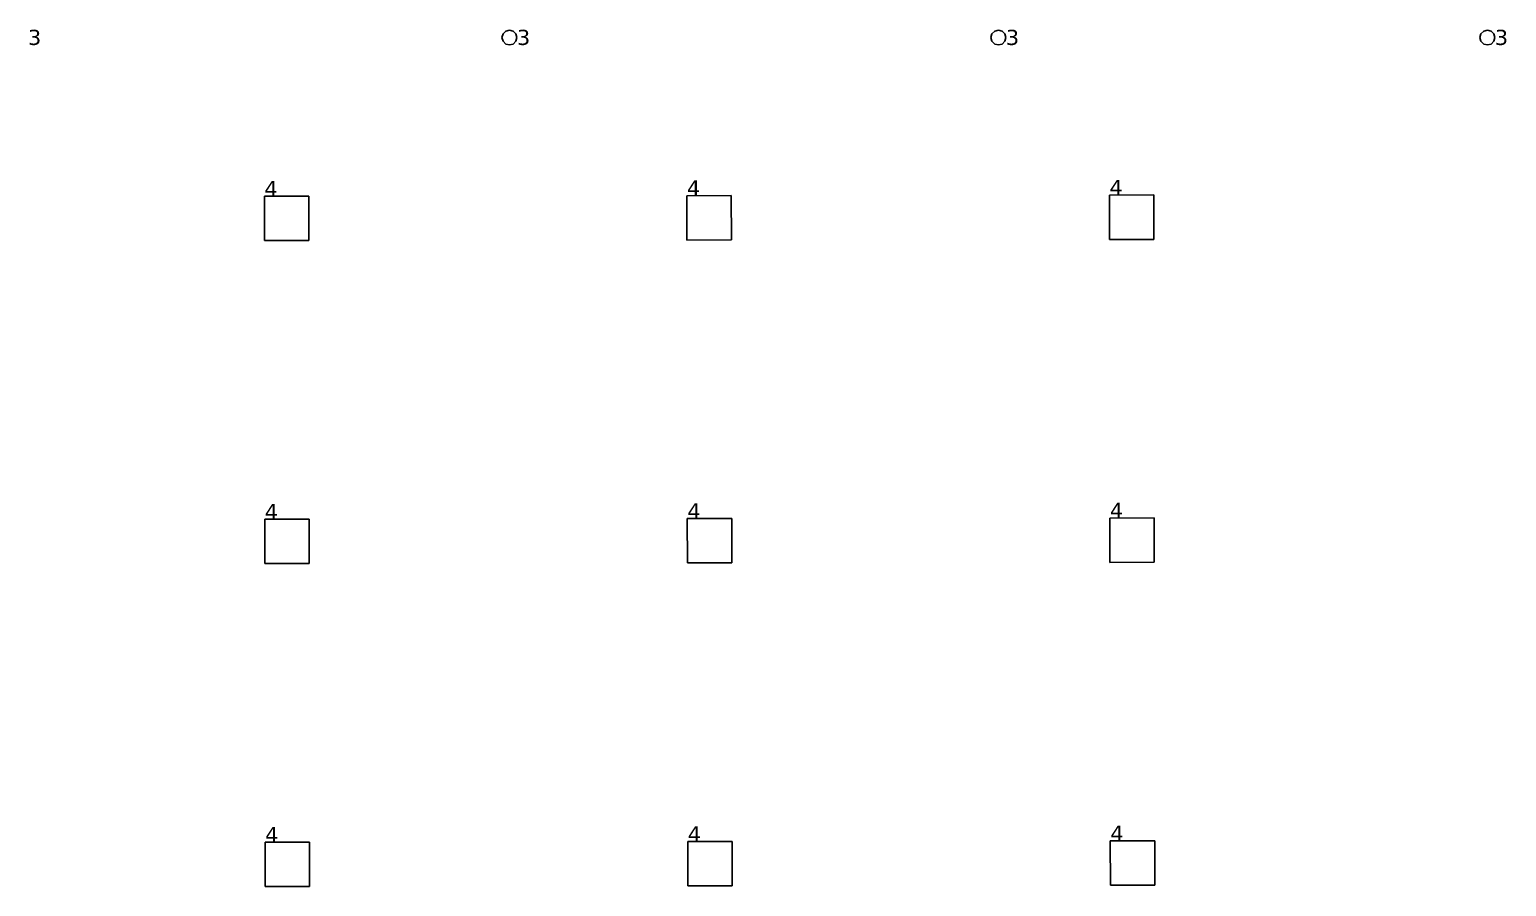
# Model space of a CAD drawing. Header units: inches. Extents: x -3 to 1235, y -1 to 963.
# Drawn here: x 16.64 to 34.12, y 27.13 to 37.27 of the extents above; entities that cross this region are included whole.
import ezdxf

# ---------------------------------------------------------------- set-up
doc = ezdxf.new("R2010")
doc.units = ezdxf.units.IN
doc.header["$MEASUREMENT"] = 0
doc.layers.add('DLX_TERR_LUM', color=7, linetype='Continuous', true_color=0x000000)
doc.layers.add('DLX_TERR_LUMKEY_IDX', color=7, linetype='Continuous', true_color=0x7f7f7f)
doc.styles.add('TableTextStyle', font='')
doc.styles.get('TableTextStyle').set_extended_font_data('VERDANA.TTF')

msp = doc.modelspace()

# ---------------------------------------------------------------- linework, layer by layer
at = {"layer": 'DLX_TERR_LUM'}
for points in [[(22.243, 37.222, 0), (22.275, 37.255, 0)], [(22.275, 37.255, 0), (22.243, 37.222, 0)], [(22.275, 37.255, 0), (22.243, 37.222, 0)], [(22.243, 37.222, 0), (22.275, 37.255, 0)], [(22.275, 37.255, 0), (22.319, 37.266, 0)], [(22.319, 37.266, 0), (22.275, 37.255, 0)], [(22.319, 37.266, 0), (22.275, 37.255, 0)], [(22.275, 37.255, 0), (22.319, 37.266, 0)], [(22.275, 37.255, 0), (22.275, 37.255, 0)], [(22.275, 37.255, 0), (22.275, 37.255, 0)], [(22.319, 37.266, 0), (22.319, 37.266, 0)], [(22.319, 37.266, 0), (22.363, 37.255, 0)], [(22.363, 37.255, 0), (22.319, 37.266, 0)], [(22.319, 37.266, 0), (22.319, 37.266, 0)], [(22.363, 37.255, 0), (22.319, 37.266, 0)], [(22.319, 37.266, 0), (22.363, 37.255, 0)], [(22.363, 37.255, 0), (22.363, 37.255, 0)], [(22.363, 37.255, 0), (22.396, 37.222, 0)], [(22.396, 37.222, 0), (22.363, 37.255, 0)], [(22.363, 37.255, 0), (22.363, 37.255, 0)], [(22.396, 37.222, 0), (22.363, 37.255, 0)], [(22.363, 37.255, 0), (22.396, 37.222, 0)], [(28.029, 37.222, 0), (28.061, 37.255, 0)], [(28.061, 37.255, 0), (28.029, 37.222, 0)], [(28.061, 37.255, 0), (28.029, 37.222, 0)], [(28.029, 37.222, 0), (28.061, 37.255, 0)], [(28.061, 37.255, 0), (28.105, 37.266, 0)], [(28.105, 37.266, 0), (28.061, 37.255, 0)], [(28.105, 37.266, 0), (28.061, 37.255, 0)], [(28.061, 37.255, 0), (28.105, 37.266, 0)], [(28.061, 37.255, 0), (28.061, 37.255, 0)], [(28.061, 37.255, 0), (28.061, 37.255, 0)], [(28.105, 37.266, 0), (28.105, 37.266, 0)], [(28.105, 37.266, 0), (28.149, 37.255, 0)], [(28.149, 37.255, 0), (28.105, 37.266, 0)], [(28.105, 37.266, 0), (28.105, 37.266, 0)], [(28.149, 37.255, 0), (28.105, 37.266, 0)], [(28.105, 37.266, 0), (28.149, 37.255, 0)], [(28.149, 37.255, 0), (28.149, 37.255, 0)], [(28.149, 37.255, 0), (28.182, 37.222, 0)], [(28.182, 37.222, 0), (28.149, 37.255, 0)], [(28.149, 37.255, 0), (28.149, 37.255, 0)], [(28.182, 37.222, 0), (28.149, 37.255, 0)], [(28.149, 37.255, 0), (28.182, 37.222, 0)], [(33.814, 37.222, 0), (33.847, 37.255, 0)], [(33.847, 37.255, 0), (33.814, 37.222, 0)], [(33.847, 37.255, 0), (33.814, 37.222, 0)], [(33.814, 37.222, 0), (33.847, 37.255, 0)], [(33.847, 37.255, 0), (33.891, 37.266, 0)], [(33.891, 37.266, 0), (33.847, 37.255, 0)], [(33.891, 37.266, 0), (33.847, 37.255, 0)], [(33.847, 37.255, 0), (33.891, 37.266, 0)], [(33.847, 37.255, 0), (33.847, 37.255, 0)], [(33.847, 37.255, 0), (33.847, 37.255, 0)], [(33.891, 37.266, 0), (33.891, 37.266, 0)], [(33.891, 37.266, 0), (33.935, 37.255, 0)], [(33.935, 37.255, 0), (33.891, 37.266, 0)], [(33.891, 37.266, 0), (33.891, 37.266, 0)], [(33.935, 37.255, 0), (33.891, 37.266, 0)], [(33.891, 37.266, 0), (33.935, 37.255, 0)], [(33.935, 37.255, 0), (33.935, 37.255, 0)], [(33.935, 37.255, 0), (33.968, 37.222, 0)], [(33.968, 37.222, 0), (33.935, 37.255, 0)], [(33.935, 37.255, 0), (33.935, 37.255, 0)], [(33.968, 37.222, 0), (33.935, 37.255, 0)], [(33.935, 37.255, 0), (33.968, 37.222, 0)], [(22.231, 37.178, 0), (22.243, 37.222, 0)], [(22.243, 37.222, 0), (22.231, 37.178, 0)], [(22.243, 37.222, 0), (22.231, 37.178, 0)], [(22.231, 37.178, 0), (22.243, 37.222, 0)], [(22.243, 37.134, 0), (22.231, 37.178, 0)], [(22.231, 37.178, 0), (22.231, 37.178, 0)], [(22.231, 37.178, 0), (22.243, 37.134, 0)], [(22.231, 37.178, 0), (22.231, 37.178, 0)], [(22.231, 37.178, 0), (22.243, 37.134, 0)], [(22.243, 37.134, 0), (22.231, 37.178, 0)], [(22.243, 37.222, 0), (22.243, 37.222, 0)], [(22.243, 37.222, 0), (22.243, 37.222, 0)], [(22.275, 37.101, 0), (22.243, 37.134, 0)], [(22.243, 37.134, 0), (22.243, 37.134, 0)], [(22.243, 37.134, 0), (22.275, 37.101, 0)], [(22.243, 37.134, 0), (22.243, 37.134, 0)], [(22.243, 37.134, 0), (22.275, 37.101, 0)], [(22.275, 37.101, 0), (22.243, 37.134, 0)], [(22.319, 37.09, 0), (22.275, 37.101, 0)], [(22.275, 37.101, 0), (22.275, 37.101, 0)], [(22.275, 37.101, 0), (22.319, 37.09, 0)], [(22.275, 37.101, 0), (22.275, 37.101, 0)], [(22.275, 37.101, 0), (22.319, 37.09, 0)], [(22.319, 37.09, 0), (22.275, 37.101, 0)], [(22.363, 37.101, 0), (22.319, 37.09, 0)], [(22.319, 37.09, 0), (22.363, 37.101, 0)], [(22.319, 37.09, 0), (22.363, 37.101, 0)], [(22.363, 37.101, 0), (22.319, 37.09, 0)], [(22.319, 37.09, 0), (22.319, 37.09, 0)], [(22.319, 37.09, 0), (22.319, 37.09, 0)], [(22.396, 37.134, 0), (22.363, 37.101, 0)], [(22.363, 37.101, 0), (22.396, 37.134, 0)], [(22.363, 37.101, 0), (22.396, 37.134, 0)], [(22.396, 37.134, 0), (22.363, 37.101, 0)], [(22.363, 37.101, 0), (22.363, 37.101, 0)], [(22.363, 37.101, 0), (22.363, 37.101, 0)], [(22.396, 37.222, 0), (22.408, 37.178, 0)], [(22.408, 37.178, 0), (22.396, 37.222, 0)], [(22.396, 37.222, 0), (22.396, 37.222, 0)], [(22.396, 37.222, 0), (22.396, 37.222, 0)], [(22.408, 37.178, 0), (22.396, 37.222, 0)], [(22.396, 37.222, 0), (22.408, 37.178, 0)], [(22.408, 37.178, 0), (22.396, 37.134, 0)], [(22.396, 37.134, 0), (22.408, 37.178, 0)], [(22.396, 37.134, 0), (22.408, 37.178, 0)], [(22.408, 37.178, 0), (22.396, 37.134, 0)], [(22.396, 37.134, 0), (22.396, 37.134, 0)], [(22.396, 37.134, 0), (22.396, 37.134, 0)], [(22.408, 37.178, 0), (22.408, 37.178, 0)], [(22.408, 37.178, 0), (22.408, 37.178, 0)], [(28.017, 37.178, 0), (28.029, 37.222, 0)], [(28.029, 37.222, 0), (28.017, 37.178, 0)], [(28.029, 37.222, 0), (28.017, 37.178, 0)], [(28.017, 37.178, 0), (28.029, 37.222, 0)], [(28.029, 37.134, 0), (28.017, 37.178, 0)], [(28.017, 37.178, 0), (28.017, 37.178, 0)], [(28.017, 37.178, 0), (28.029, 37.134, 0)], [(28.017, 37.178, 0), (28.017, 37.178, 0)], [(28.017, 37.178, 0), (28.029, 37.134, 0)], [(28.029, 37.134, 0), (28.017, 37.178, 0)], [(28.029, 37.222, 0), (28.029, 37.222, 0)], [(28.029, 37.222, 0), (28.029, 37.222, 0)], [(28.061, 37.101, 0), (28.029, 37.134, 0)], [(28.029, 37.134, 0), (28.029, 37.134, 0)], [(28.029, 37.134, 0), (28.061, 37.101, 0)], [(28.029, 37.134, 0), (28.029, 37.134, 0)], [(28.029, 37.134, 0), (28.061, 37.101, 0)], [(28.061, 37.101, 0), (28.029, 37.134, 0)], [(28.105, 37.09, 0), (28.061, 37.101, 0)], [(28.061, 37.101, 0), (28.061, 37.101, 0)], [(28.061, 37.101, 0), (28.105, 37.09, 0)], [(28.061, 37.101, 0), (28.061, 37.101, 0)], [(28.061, 37.101, 0), (28.105, 37.09, 0)], [(28.105, 37.09, 0), (28.061, 37.101, 0)], [(28.149, 37.101, 0), (28.105, 37.09, 0)], [(28.105, 37.09, 0), (28.149, 37.101, 0)], [(28.105, 37.09, 0), (28.149, 37.101, 0)], [(28.149, 37.101, 0), (28.105, 37.09, 0)], [(28.105, 37.09, 0), (28.105, 37.09, 0)], [(28.105, 37.09, 0), (28.105, 37.09, 0)], [(28.182, 37.134, 0), (28.149, 37.101, 0)], [(28.149, 37.101, 0), (28.182, 37.134, 0)], [(28.149, 37.101, 0), (28.182, 37.134, 0)], [(28.182, 37.134, 0), (28.149, 37.101, 0)], [(28.149, 37.101, 0), (28.149, 37.101, 0)], [(28.149, 37.101, 0), (28.149, 37.101, 0)], [(28.182, 37.222, 0), (28.193, 37.178, 0)], [(28.193, 37.178, 0), (28.182, 37.222, 0)], [(28.182, 37.222, 0), (28.182, 37.222, 0)], [(28.182, 37.222, 0), (28.182, 37.222, 0)], [(28.193, 37.178, 0), (28.182, 37.222, 0)], [(28.182, 37.222, 0), (28.193, 37.178, 0)], [(28.193, 37.178, 0), (28.182, 37.134, 0)], [(28.182, 37.134, 0), (28.193, 37.178, 0)], [(28.182, 37.134, 0), (28.193, 37.178, 0)], [(28.193, 37.178, 0), (28.182, 37.134, 0)], [(28.182, 37.134, 0), (28.182, 37.134, 0)], [(28.182, 37.134, 0), (28.182, 37.134, 0)], [(28.193, 37.178, 0), (28.193, 37.178, 0)], [(28.193, 37.178, 0), (28.193, 37.178, 0)], [(33.803, 37.178, 0), (33.814, 37.222, 0)], [(33.814, 37.222, 0), (33.803, 37.178, 0)], [(33.814, 37.222, 0), (33.803, 37.178, 0)], [(33.803, 37.178, 0), (33.814, 37.222, 0)], [(33.814, 37.134, 0), (33.803, 37.178, 0)], [(33.803, 37.178, 0), (33.803, 37.178, 0)], [(33.803, 37.178, 0), (33.814, 37.134, 0)], [(33.803, 37.178, 0), (33.803, 37.178, 0)], [(33.803, 37.178, 0), (33.814, 37.134, 0)], [(33.814, 37.134, 0), (33.803, 37.178, 0)], [(33.814, 37.222, 0), (33.814, 37.222, 0)], [(33.814, 37.222, 0), (33.814, 37.222, 0)], [(33.847, 37.101, 0), (33.814, 37.134, 0)], [(33.814, 37.134, 0), (33.814, 37.134, 0)], [(33.814, 37.134, 0), (33.847, 37.101, 0)], [(33.814, 37.134, 0), (33.814, 37.134, 0)], [(33.814, 37.134, 0), (33.847, 37.101, 0)], [(33.847, 37.101, 0), (33.814, 37.134, 0)], [(33.891, 37.09, 0), (33.847, 37.101, 0)], [(33.847, 37.101, 0), (33.847, 37.101, 0)], [(33.847, 37.101, 0), (33.891, 37.09, 0)], [(33.847, 37.101, 0), (33.847, 37.101, 0)], [(33.847, 37.101, 0), (33.891, 37.09, 0)], [(33.891, 37.09, 0), (33.847, 37.101, 0)], [(33.935, 37.101, 0), (33.891, 37.09, 0)], [(33.891, 37.09, 0), (33.935, 37.101, 0)], [(33.891, 37.09, 0), (33.935, 37.101, 0)], [(33.935, 37.101, 0), (33.891, 37.09, 0)], [(33.891, 37.09, 0), (33.891, 37.09, 0)], [(33.891, 37.09, 0), (33.891, 37.09, 0)], [(33.968, 37.134, 0), (33.935, 37.101, 0)], [(33.935, 37.101, 0), (33.968, 37.134, 0)], [(33.935, 37.101, 0), (33.968, 37.134, 0)], [(33.968, 37.134, 0), (33.935, 37.101, 0)], [(33.935, 37.101, 0), (33.935, 37.101, 0)], [(33.935, 37.101, 0), (33.935, 37.101, 0)], [(33.968, 37.222, 0), (33.979, 37.178, 0)], [(33.979, 37.178, 0), (33.968, 37.222, 0)], [(33.968, 37.222, 0), (33.968, 37.222, 0)], [(33.968, 37.222, 0), (33.968, 37.222, 0)], [(33.979, 37.178, 0), (33.968, 37.222, 0)], [(33.968, 37.222, 0), (33.979, 37.178, 0)], [(33.979, 37.178, 0), (33.968, 37.134, 0)], [(33.968, 37.134, 0), (33.979, 37.178, 0)], [(33.968, 37.134, 0), (33.979, 37.178, 0)], [(33.979, 37.178, 0), (33.968, 37.134, 0)], [(33.968, 37.134, 0), (33.968, 37.134, 0)], [(33.968, 37.134, 0), (33.968, 37.134, 0)], [(33.979, 37.178, 0), (33.979, 37.178, 0)], [(33.979, 37.178, 0), (33.979, 37.178, 0)], [(24.419, 35.306, 0), (24.944, 35.307, 0)], [(24.944, 35.307, 0), (24.419, 35.306, 0)], [(24.944, 35.307, 0), (24.419, 35.306, 0)], [(24.419, 35.306, 0), (24.944, 35.307, 0)], [(24.42, 34.781, 0), (24.419, 35.306, 0)], [(24.419, 35.306, 0), (24.419, 35.306, 0)], [(24.419, 35.306, 0), (24.42, 34.781, 0)], [(24.419, 35.306, 0), (24.419, 35.306, 0)], [(24.419, 35.306, 0), (24.42, 34.781, 0)], [(24.42, 34.781, 0), (24.419, 35.306, 0)], [(24.944, 35.307, 0), (24.944, 35.307, 0)], [(24.944, 35.307, 0), (24.945, 34.782, 0)], [(24.945, 34.782, 0), (24.944, 35.307, 0)], [(24.944, 35.307, 0), (24.944, 35.307, 0)], [(24.945, 34.782, 0), (24.944, 35.307, 0)], [(24.944, 35.307, 0), (24.945, 34.782, 0)], [(29.419, 35.313, 0), (29.944, 35.314, 0)], [(29.944, 35.314, 0), (29.419, 35.313, 0)], [(29.944, 35.314, 0), (29.419, 35.313, 0)], [(29.419, 35.313, 0), (29.944, 35.314, 0)], [(29.42, 34.788, 0), (29.419, 35.313, 0)], [(29.419, 35.313, 0), (29.419, 35.313, 0)], [(29.419, 35.313, 0), (29.42, 34.788, 0)], [(29.419, 35.313, 0), (29.419, 35.313, 0)], [(29.419, 35.313, 0), (29.42, 34.788, 0)], [(29.42, 34.788, 0), (29.419, 35.313, 0)], [(29.944, 35.314, 0), (29.944, 35.314, 0)], [(29.944, 35.314, 0), (29.945, 34.789, 0)], [(29.945, 34.789, 0), (29.944, 35.314, 0)], [(29.944, 35.314, 0), (29.944, 35.314, 0)], [(29.945, 34.789, 0), (29.944, 35.314, 0)], [(29.944, 35.314, 0), (29.945, 34.789, 0)], [(19.419, 35.299, 0), (19.944, 35.3, 0)], [(19.944, 35.3, 0), (19.419, 35.299, 0)], [(19.944, 35.3, 0), (19.419, 35.299, 0)], [(19.419, 35.299, 0), (19.944, 35.3, 0)], [(19.42, 34.774, 0), (19.419, 35.299, 0)], [(19.419, 35.299, 0), (19.419, 35.299, 0)], [(19.419, 35.299, 0), (19.42, 34.774, 0)], [(19.419, 35.299, 0), (19.419, 35.299, 0)], [(19.419, 35.299, 0), (19.42, 34.774, 0)], [(19.42, 34.774, 0), (19.419, 35.299, 0)], [(19.944, 35.3, 0), (19.944, 35.3, 0)], [(19.944, 35.3, 0), (19.945, 34.775, 0)], [(19.945, 34.775, 0), (19.944, 35.3, 0)], [(19.944, 35.3, 0), (19.944, 35.3, 0)], [(19.945, 34.775, 0), (19.944, 35.3, 0)], [(19.944, 35.3, 0), (19.945, 34.775, 0)], [(24.945, 34.782, 0), (24.42, 34.781, 0)], [(24.42, 34.781, 0), (24.945, 34.782, 0)], [(24.42, 34.781, 0), (24.945, 34.782, 0)], [(24.945, 34.782, 0), (24.42, 34.781, 0)], [(24.42, 34.781, 0), (24.42, 34.781, 0)], [(24.42, 34.781, 0), (24.42, 34.781, 0)], [(24.945, 34.782, 0), (24.945, 34.782, 0)], [(24.945, 34.782, 0), (24.945, 34.782, 0)], [(29.945, 34.789, 0), (29.42, 34.788, 0)], [(29.42, 34.788, 0), (29.945, 34.789, 0)], [(29.42, 34.788, 0), (29.945, 34.789, 0)], [(29.945, 34.789, 0), (29.42, 34.788, 0)], [(29.42, 34.788, 0), (29.42, 34.788, 0)], [(29.42, 34.788, 0), (29.42, 34.788, 0)], [(29.945, 34.789, 0), (29.945, 34.789, 0)], [(29.945, 34.789, 0), (29.945, 34.789, 0)], [(19.945, 34.775, 0), (19.42, 34.774, 0)], [(19.42, 34.774, 0), (19.945, 34.775, 0)], [(19.42, 34.774, 0), (19.945, 34.775, 0)], [(19.945, 34.775, 0), (19.42, 34.774, 0)], [(19.42, 34.774, 0), (19.42, 34.774, 0)], [(19.42, 34.774, 0), (19.42, 34.774, 0)], [(19.945, 34.775, 0), (19.945, 34.775, 0)], [(19.945, 34.775, 0), (19.945, 34.775, 0)], [(19.424, 31.476, 0), (19.949, 31.477, 0)], [(19.949, 31.477, 0), (19.424, 31.476, 0)], [(19.949, 31.477, 0), (19.424, 31.476, 0)], [(19.424, 31.476, 0), (19.949, 31.477, 0)], [(19.425, 30.951, 0), (19.424, 31.476, 0)], [(19.424, 31.476, 0), (19.424, 31.476, 0)], [(19.424, 31.476, 0), (19.425, 30.951, 0)], [(19.424, 31.476, 0), (19.424, 31.476, 0)], [(19.424, 31.476, 0), (19.425, 30.951, 0)], [(19.425, 30.951, 0), (19.424, 31.476, 0)], [(19.949, 31.477, 0), (19.949, 31.477, 0)], [(19.949, 31.477, 0), (19.95, 30.952, 0)], [(19.95, 30.952, 0), (19.949, 31.477, 0)], [(19.949, 31.477, 0), (19.949, 31.477, 0)], [(19.95, 30.952, 0), (19.949, 31.477, 0)], [(19.949, 31.477, 0), (19.95, 30.952, 0)], [(24.424, 31.483, 0), (24.949, 31.484, 0)], [(24.949, 31.484, 0), (24.424, 31.483, 0)], [(24.949, 31.484, 0), (24.424, 31.483, 0)], [(24.424, 31.483, 0), (24.949, 31.484, 0)], [(24.425, 30.958, 0), (24.424, 31.483, 0)], [(24.424, 31.483, 0), (24.424, 31.483, 0)], [(24.424, 31.483, 0), (24.425, 30.958, 0)], [(24.424, 31.483, 0), (24.424, 31.483, 0)], [(24.424, 31.483, 0), (24.425, 30.958, 0)], [(24.425, 30.958, 0), (24.424, 31.483, 0)], [(24.949, 31.484, 0), (24.949, 31.484, 0)], [(24.949, 31.484, 0), (24.95, 30.959, 0)], [(24.95, 30.959, 0), (24.949, 31.484, 0)], [(24.949, 31.484, 0), (24.949, 31.484, 0)], [(24.95, 30.959, 0), (24.949, 31.484, 0)], [(24.949, 31.484, 0), (24.95, 30.959, 0)], [(29.424, 31.49, 0), (29.949, 31.491, 0)], [(29.949, 31.491, 0), (29.424, 31.49, 0)], [(29.949, 31.491, 0), (29.424, 31.49, 0)], [(29.424, 31.49, 0), (29.949, 31.491, 0)], [(29.425, 30.965, 0), (29.424, 31.49, 0)], [(29.424, 31.49, 0), (29.424, 31.49, 0)], [(29.424, 31.49, 0), (29.425, 30.965, 0)], [(29.424, 31.49, 0), (29.424, 31.49, 0)], [(29.424, 31.49, 0), (29.425, 30.965, 0)], [(29.425, 30.965, 0), (29.424, 31.49, 0)], [(29.949, 31.491, 0), (29.949, 31.491, 0)], [(29.949, 31.491, 0), (29.95, 30.966, 0)], [(29.95, 30.966, 0), (29.949, 31.491, 0)], [(29.949, 31.491, 0), (29.949, 31.491, 0)], [(29.95, 30.966, 0), (29.949, 31.491, 0)], [(29.949, 31.491, 0), (29.95, 30.966, 0)], [(19.95, 30.952, 0), (19.425, 30.951, 0)], [(19.425, 30.951, 0), (19.95, 30.952, 0)], [(19.425, 30.951, 0), (19.95, 30.952, 0)], [(19.95, 30.952, 0), (19.425, 30.951, 0)], [(19.425, 30.951, 0), (19.425, 30.951, 0)], [(19.425, 30.951, 0), (19.425, 30.951, 0)], [(19.95, 30.952, 0), (19.95, 30.952, 0)], [(19.95, 30.952, 0), (19.95, 30.952, 0)], [(24.95, 30.959, 0), (24.425, 30.958, 0)], [(24.425, 30.958, 0), (24.95, 30.959, 0)], [(24.425, 30.958, 0), (24.95, 30.959, 0)], [(24.95, 30.959, 0), (24.425, 30.958, 0)], [(24.425, 30.958, 0), (24.425, 30.958, 0)], [(24.425, 30.958, 0), (24.425, 30.958, 0)], [(24.95, 30.959, 0), (24.95, 30.959, 0)], [(24.95, 30.959, 0), (24.95, 30.959, 0)], [(29.95, 30.966, 0), (29.425, 30.965, 0)], [(29.425, 30.965, 0), (29.95, 30.966, 0)], [(29.425, 30.965, 0), (29.95, 30.966, 0)], [(29.95, 30.966, 0), (29.425, 30.965, 0)], [(29.425, 30.965, 0), (29.425, 30.965, 0)], [(29.425, 30.965, 0), (29.425, 30.965, 0)], [(29.95, 30.966, 0), (29.95, 30.966, 0)], [(29.95, 30.966, 0), (29.95, 30.966, 0)], [(19.429, 27.653, 0), (19.954, 27.654, 0)], [(19.954, 27.654, 0), (19.429, 27.653, 0)], [(19.954, 27.654, 0), (19.429, 27.653, 0)], [(19.429, 27.653, 0), (19.954, 27.654, 0)], [(19.43, 27.128, 0), (19.429, 27.653, 0)], [(19.429, 27.653, 0), (19.429, 27.653, 0)], [(19.429, 27.653, 0), (19.43, 27.128, 0)], [(19.429, 27.653, 0), (19.429, 27.653, 0)], [(19.429, 27.653, 0), (19.43, 27.128, 0)], [(19.43, 27.128, 0), (19.429, 27.653, 0)], [(19.954, 27.654, 0), (19.954, 27.654, 0)], [(19.954, 27.654, 0), (19.955, 27.129, 0)], [(19.955, 27.129, 0), (19.954, 27.654, 0)], [(19.954, 27.654, 0), (19.954, 27.654, 0)], [(19.955, 27.129, 0), (19.954, 27.654, 0)], [(19.954, 27.654, 0), (19.955, 27.129, 0)], [(24.429, 27.66, 0), (24.954, 27.661, 0)], [(24.954, 27.661, 0), (24.429, 27.66, 0)], [(24.954, 27.661, 0), (24.429, 27.66, 0)], [(24.429, 27.66, 0), (24.954, 27.661, 0)], [(24.43, 27.135, 0), (24.429, 27.66, 0)], [(24.429, 27.66, 0), (24.429, 27.66, 0)], [(24.429, 27.66, 0), (24.43, 27.135, 0)], [(24.429, 27.66, 0), (24.429, 27.66, 0)], [(24.429, 27.66, 0), (24.43, 27.135, 0)], [(24.43, 27.135, 0), (24.429, 27.66, 0)], [(24.954, 27.661, 0), (24.954, 27.661, 0)], [(24.954, 27.661, 0), (24.955, 27.136, 0)], [(24.955, 27.136, 0), (24.954, 27.661, 0)], [(24.954, 27.661, 0), (24.954, 27.661, 0)], [(24.955, 27.136, 0), (24.954, 27.661, 0)], [(24.954, 27.661, 0), (24.955, 27.136, 0)], [(29.43, 27.142, 0), (29.429, 27.667, 0)], [(29.429, 27.667, 0), (29.429, 27.667, 0)], [(29.429, 27.667, 0), (29.43, 27.142, 0)], [(29.429, 27.667, 0), (29.954, 27.667, 0)], [(29.954, 27.667, 0), (29.429, 27.667, 0)], [(29.429, 27.667, 0), (29.429, 27.667, 0)], [(29.954, 27.667, 0), (29.429, 27.667, 0)], [(29.429, 27.667, 0), (29.43, 27.142, 0)], [(29.43, 27.142, 0), (29.429, 27.667, 0)], [(29.429, 27.667, 0), (29.954, 27.667, 0)], [(29.954, 27.667, 0), (29.954, 27.667, 0)], [(29.954, 27.667, 0), (29.955, 27.142, 0)], [(29.955, 27.142, 0), (29.954, 27.667, 0)], [(29.954, 27.667, 0), (29.954, 27.667, 0)], [(29.955, 27.142, 0), (29.954, 27.667, 0)], [(29.954, 27.667, 0), (29.955, 27.142, 0)], [(19.955, 27.129, 0), (19.43, 27.128, 0)], [(19.43, 27.128, 0), (19.955, 27.129, 0)], [(19.43, 27.128, 0), (19.955, 27.129, 0)], [(19.955, 27.129, 0), (19.43, 27.128, 0)], [(19.43, 27.128, 0), (19.43, 27.128, 0)], [(19.43, 27.128, 0), (19.43, 27.128, 0)], [(19.955, 27.129, 0), (19.955, 27.129, 0)], [(19.955, 27.129, 0), (19.955, 27.129, 0)], [(24.955, 27.136, 0), (24.43, 27.135, 0)], [(24.43, 27.135, 0), (24.955, 27.136, 0)], [(24.43, 27.135, 0), (24.955, 27.136, 0)], [(24.955, 27.136, 0), (24.43, 27.135, 0)], [(24.43, 27.135, 0), (24.43, 27.135, 0)], [(24.43, 27.135, 0), (24.43, 27.135, 0)], [(24.955, 27.136, 0), (24.955, 27.136, 0)], [(24.955, 27.136, 0), (24.955, 27.136, 0)], [(29.955, 27.142, 0), (29.43, 27.142, 0)], [(29.43, 27.142, 0), (29.43, 27.142, 0)], [(29.43, 27.142, 0), (29.955, 27.142, 0)], [(29.43, 27.142, 0), (29.43, 27.142, 0)], [(29.43, 27.142, 0), (29.955, 27.142, 0)], [(29.955, 27.142, 0), (29.43, 27.142, 0)], [(29.955, 27.142, 0), (29.955, 27.142, 0)], [(29.955, 27.142, 0), (29.955, 27.142, 0)]]:
    msp.add_polyline3d(points, dxfattribs=at)

# ---------------------------------------------------------------- texts
at = {"layer": 'DLX_TERR_LUMKEY_IDX', "style": 'TableTextStyle'}
for s, p in [('3', (16.622, 37.09)), ('3', (22.408, 37.09)), ('3', (28.193, 37.09)), ('3', (33.979, 37.09)), ('4', (19.419, 35.299)), ('4', (24.419, 35.306)), ('4', (29.419, 35.313)), ('4', (19.424, 31.476)), ('4', (24.424, 31.483)), ('4', (29.424, 31.49)), ('4', (19.429, 27.653)), ('4', (24.429, 27.66)), ('4', (29.429, 27.667))]:
    msp.add_text(s, height=0.18, dxfattribs=at).set_placement(p)

doc.saveas('drawing.dxf')
